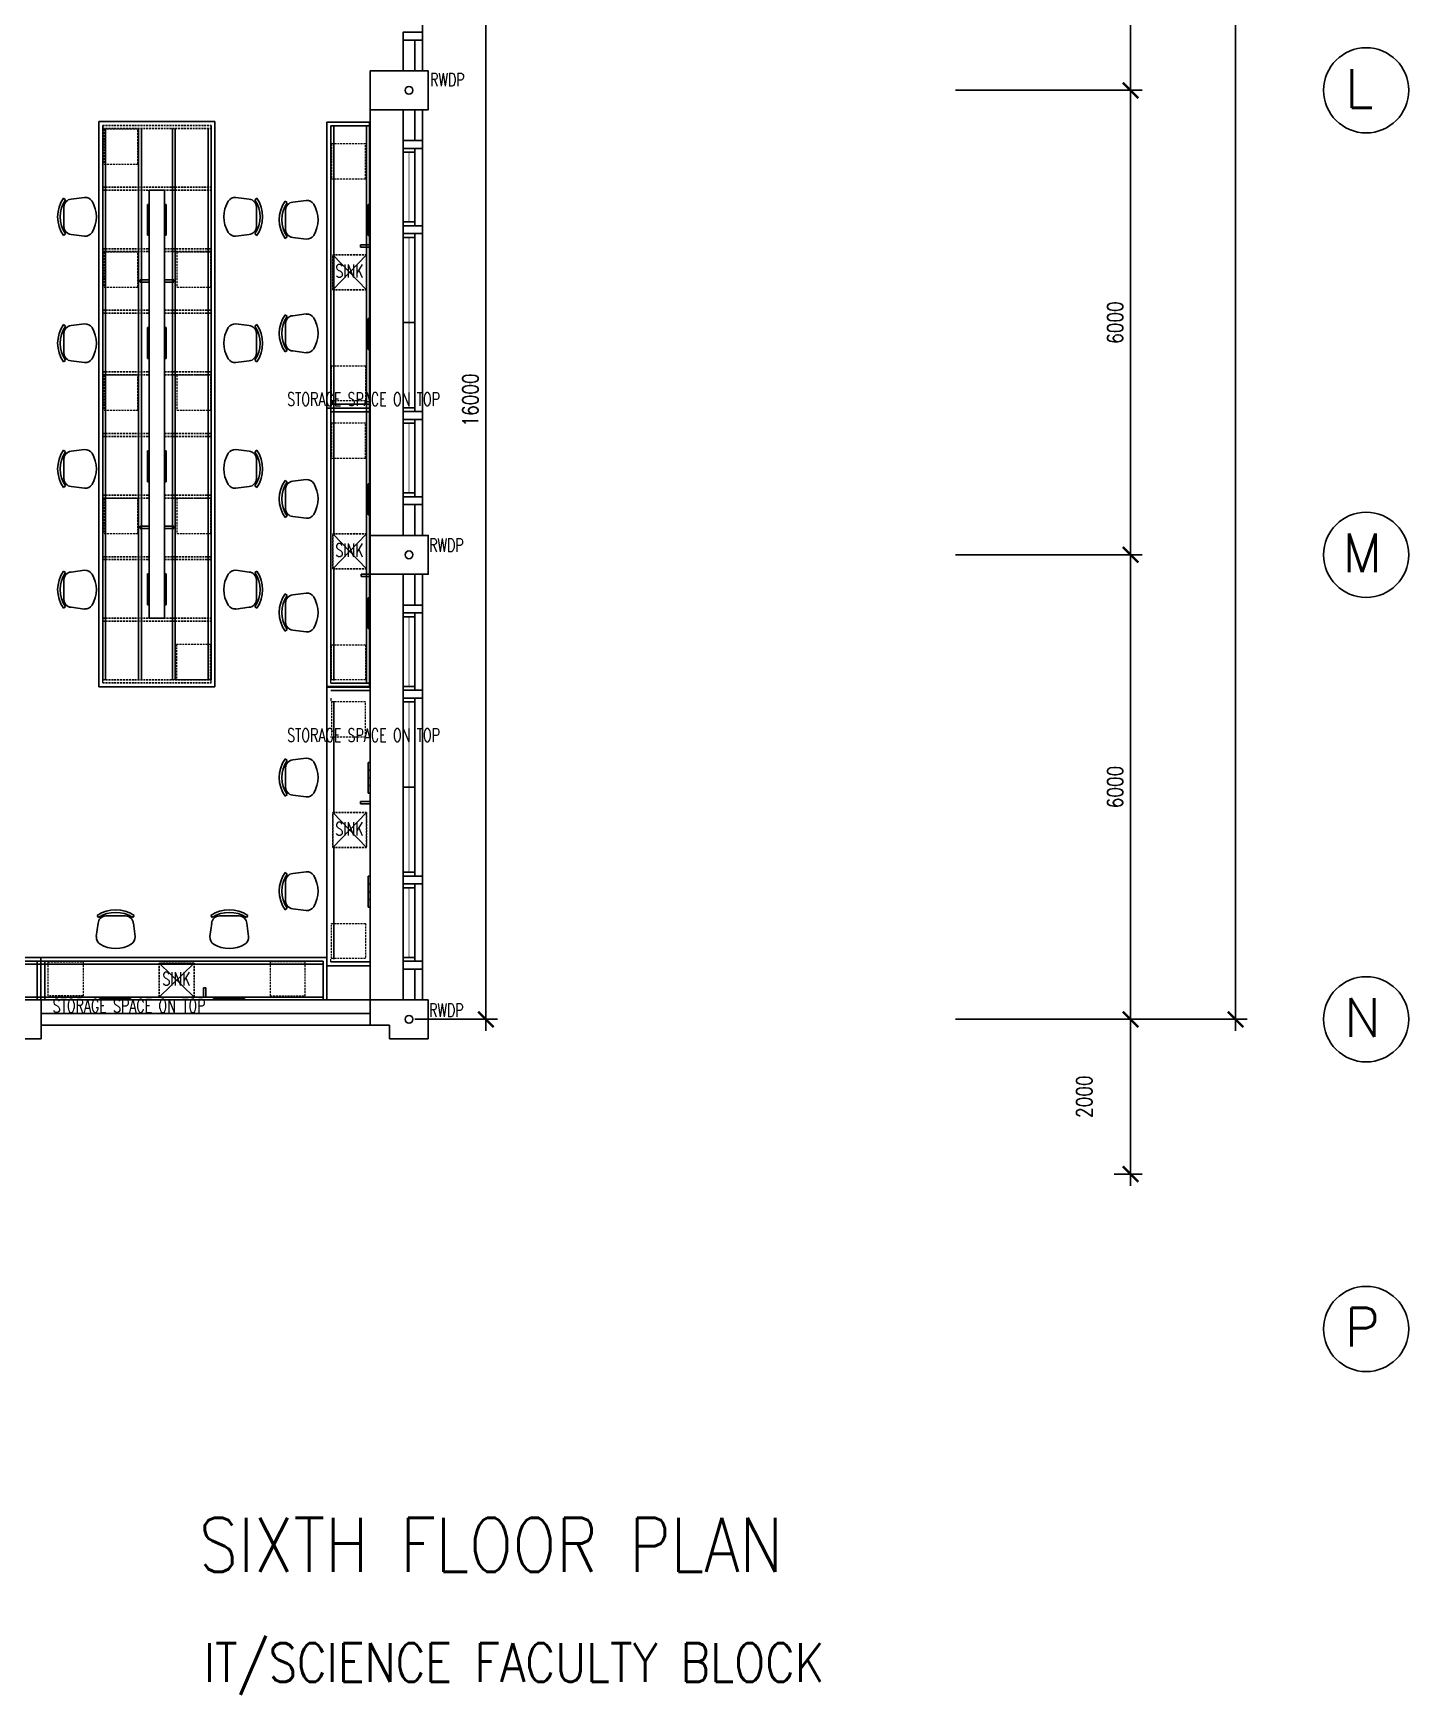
# Model space of a CAD drawing. Extents: x 2687779 to 2997471, y -863049 to -631414.
# Drawn here: x 2777364 to 2795130, y -847149 to -825687 of the extents above; entities that cross this region are included whole.
import ezdxf

# ---------------------------------------------------------------- set-up
doc = ezdxf.new("R2010")
doc.units = 0
doc.header["$LTSCALE"] = 10
doc.header["$MEASUREMENT"] = 0
doc.header["$PDMODE"] = 34
doc.linetypes.add('HIDDEN', pattern=[0.375, 0.25, -0.125])
doc.linetypes.add('HIDDEN2', pattern=[0.1875, 0.125, -0.0625])
doc.layers.get('0').update_dxf_attribs({"linetype": 'CONTINUOUS'})
doc.layers.get('DEFPOINTS').update_dxf_attribs({"linetype": 'CONTINUOUS'})
for name, color, linetype in [('COL', 3, 'CONTINUOUS'), ('DIM', 7, 'CONTINUOUS'), ('FURN', 1, 'CONTINUOUS'), ('GRID-T', 7, 'CONTINUOUS'), ('hatch', 7, 'CONTINUOUS'), ('RWDP', 145, 'CONTINUOUS'), ('WALL', 2, 'CONTINUOUS'), ('WIN', 5, 'CONTINUOUS')]:
    doc.layers.add(name, color=color, linetype=linetype)
doc.styles.add('ROMANS', font='romans.shx', dxfattribs={"width": 0.8, "height": 100})
doc.styles.get("Standard").update_dxf_attribs({"font": 'ROMANS.SHX'})
doc.dimstyles.new('STANDARD$0', dxfattribs={"dimscale": 0, "dimtxt": 8, "dimasz": 6, "dimexe": 1, "dimexo": 1, "dimgap": 3, "dimtad": 1, "dimdec": 0, "dimlfac": -1, "dimrnd": 1, "dimzin": 0, "dimdsep": 46, "dimtxsty": 'Standard', "dimcen": 0, "dimclrd": 5, "dimclre": 250, "dimadec": 0, "dimazin": 0, "dimtfac": 1, "dimtdec": 4, "dimtofl": 0, "dimtmove": 0, "dimatfit": 3, "dimfxl": 1, "dimtolj": 1, "dimtzin": 0, "dimarcsym": 0})

# ---------------------------------------------------------------- blocks, each defined once
blk = doc.blocks.new('_ARCHTICK')
at = {"color": 0, "linetype": 'ByBlock', "const_width": 0.15}
blk.add_lwpolyline([(-0.5, -0.5), (0.5, 0.5)], dxfattribs=at)
blk = doc.blocks.new('*D182')
at = {"layer": 'DEFPOINTS', "color": 0, "transparency": 16777216}
for p in [(2791173, -838424), (2791173, -840424), (2791537, -840424)]:
    blk.add_point(p, dxfattribs=at)
at = {"layer": 'DIM', "color": 7, "lineweight": -2, "transparency": 16777216}
for p, q in [((2791537, -838274), (2791537, -840574)), ((2791323, -838424), (2791687, -838424)), ((2791323, -840424), (2791687, -840424))]:
    blk.add_line(p, q, dxfattribs=at)
at = {"layer": 'DIM', "color": 7, "lineweight": -2, "transparency": 16777216, "xscale": 200, "yscale": 200, "zscale": 200}
for p, rotation in [((2791537, -838424), 90), ((2791537, -840424), 270)]:
    blk.add_blockref('_ARCHTICK', p, dxfattribs=dict(at, rotation=rotation))
at = {"layer": 'DIM', "color": 7, "transparency": 16777216, "insert": (2790939, -839424), "char_height": 200, "attachment_point": 5, "rotation": 90, "style": 'ROMANS'}
blk.add_mtext('\\A1;2000', dxfattribs=at)
blk = doc.blocks.new('*D189')
at = {"layer": 'DEFPOINTS', "color": 0, "transparency": 16777216}
for p in [(2789125, -820424), (2789125, -826424), (2791537, -826424)]:
    blk.add_point(p, dxfattribs=at)
at = {"layer": 'DIM', "color": 7, "lineweight": -2, "transparency": 16777216}
for p, q in [((2791537, -820274), (2791537, -826574)), ((2789275, -820424), (2791687, -820424)), ((2789275, -826424), (2791687, -826424))]:
    blk.add_line(p, q, dxfattribs=at)
at = {"layer": 'DIM', "color": 7, "lineweight": -2, "transparency": 16777216, "xscale": 200, "yscale": 200, "zscale": 200}
for p, rotation in [((2791537, -820424), 90), ((2791537, -826424), 270)]:
    blk.add_blockref('_ARCHTICK', p, dxfattribs=dict(at, rotation=rotation))
at = {"layer": 'DIM', "color": 7, "transparency": 16777216, "insert": (2791337, -823424), "char_height": 200, "attachment_point": 5, "rotation": 90, "style": 'ROMANS'}
blk.add_mtext('\\A1;6000', dxfattribs=at)
blk = doc.blocks.new('*D190')
at = {"layer": 'DEFPOINTS', "color": 0, "transparency": 16777216}
for p in [(2789125, -826424), (2789125, -832424), (2791537, -832424)]:
    blk.add_point(p, dxfattribs=at)
at = {"layer": 'DIM', "color": 7, "lineweight": -2, "transparency": 16777216}
for p, q in [((2791537, -826274), (2791537, -832574)), ((2789275, -826424), (2791687, -826424)), ((2789275, -832424), (2791687, -832424))]:
    blk.add_line(p, q, dxfattribs=at)
at = {"layer": 'DIM', "color": 7, "lineweight": -2, "transparency": 16777216, "xscale": 200, "yscale": 200, "zscale": 200}
for p, rotation in [((2791537, -826424), 90), ((2791537, -832424), 270)]:
    blk.add_blockref('_ARCHTICK', p, dxfattribs=dict(at, rotation=rotation))
at = {"layer": 'DIM', "color": 7, "transparency": 16777216, "insert": (2791337, -829424), "char_height": 200, "attachment_point": 5, "rotation": 90, "style": 'ROMANS'}
blk.add_mtext('\\A1;6000', dxfattribs=at)
blk = doc.blocks.new('*D191')
at = {"layer": 'DEFPOINTS', "color": 0, "transparency": 16777216}
for p in [(2789125, -832424), (2789125, -838424), (2791537, -838424)]:
    blk.add_point(p, dxfattribs=at)
at = {"layer": 'DIM', "color": 7, "lineweight": -2, "transparency": 16777216}
for p, q in [((2791537, -832274), (2791537, -838574)), ((2789275, -832424), (2791687, -832424)), ((2789275, -838424), (2791687, -838424))]:
    blk.add_line(p, q, dxfattribs=at)
at = {"layer": 'DIM', "color": 7, "lineweight": -2, "transparency": 16777216, "xscale": 200, "yscale": 200, "zscale": 200}
for p, rotation in [((2791537, -832424), 90), ((2791537, -838424), 270)]:
    blk.add_blockref('_ARCHTICK', p, dxfattribs=dict(at, rotation=rotation))
at = {"layer": 'DIM', "color": 7, "transparency": 16777216, "insert": (2791337, -835424), "char_height": 200, "attachment_point": 5, "rotation": 90, "style": 'ROMANS'}
blk.add_mtext('\\A1;6000', dxfattribs=at)
blk = doc.blocks.new('*D192')
at = {"layer": 'DEFPOINTS', "color": 0, "transparency": 16777216}
for p in [(2789512, -784424), (2792893, -784424), (2789512, -838424)]:
    blk.add_point(p, dxfattribs=at)
at = {"layer": 'DIM', "color": 7, "lineweight": -2, "transparency": 16777216}
for p, q in [((2789662, -784424), (2793043, -784424)), ((2792893, -838574), (2792893, -784274)), ((2789662, -838424), (2793043, -838424))]:
    blk.add_line(p, q, dxfattribs=at)
at = {"layer": 'DIM', "color": 7, "lineweight": -2, "transparency": 16777216, "xscale": 200, "yscale": 200, "zscale": 200}
for p, rotation in [((2792893, -784424), 90), ((2792893, -838424), 270)]:
    blk.add_blockref('_ARCHTICK', p, dxfattribs=dict(at, rotation=rotation))
at = {"layer": 'DIM', "color": 7, "transparency": 16777216, "insert": (2792693, -811424), "char_height": 200, "attachment_point": 5, "rotation": 90, "style": 'ROMANS'}
blk.add_mtext('\\A1;54000', dxfattribs=at)
blk = doc.blocks.new('*D232')
at = {"layer": 'DEFPOINTS', "color": 0, "linetype": 'Continuous', "transparency": 16777216}
for p in [(2782141, -822424), (2783210, -822424), (2782141, -838424)]:
    blk.add_point(p, dxfattribs=at)
at = {"layer": 'hatch', "color": 7, "linetype": 'Continuous', "lineweight": -2, "transparency": 16777216}
for p, q in [((2782291, -822424), (2783360, -822424)), ((2783210, -838574), (2783210, -822274)), ((2782291, -838424), (2783360, -838424))]:
    blk.add_line(p, q, dxfattribs=at)
at = {"layer": 'hatch', "color": 7, "linetype": 'Continuous', "lineweight": -2, "transparency": 16777216, "xscale": 200, "yscale": 200, "zscale": 200}
for p, rotation in [((2783210, -822424), 90), ((2783210, -838424), 270)]:
    blk.add_blockref('_ARCHTICK', p, dxfattribs=dict(at, rotation=rotation))
at = {"layer": 'hatch', "color": 7, "linetype": 'Continuous', "transparency": 16777216, "insert": (2783010, -830424), "char_height": 200, "attachment_point": 5, "rotation": 90, "style": 'ROMANS'}
blk.add_mtext('\\A1;16000', dxfattribs=at)
blk = doc.blocks.new('CHAIR11')
at = {"layer": 'FURN', "color": 1}
for p, q in [((-676, 492), (-653, 318)), ((-176, 492), (-198, 318)), ((-647, 246), (-666, 218)), ((-300, 225), (-552, 225)), ((-205, 246), (-186, 218))]:
    blk.add_line(p, q, dxfattribs=at)
for centre, radius, start, end in [((-426, 260), 385, 58.407, 121.593), ((-574, 501), 102, 121.593, 184.9697), ((-278, 501), 102, 355.0303, 58.407), ((-426, 569), 425, 235.6197, 304.3803), ((-552, 327), 102, 184.9697, 270), ((-426, 569), 391, 235.6197, 304.3803), ((-300, 327), 102, 270, 355.0303)]:
    blk.add_arc(centre, radius, start, end, dxfattribs=at)

msp = doc.modelspace()

# ---------------------------------------------------------------- linework, layer by layer
at = {"color": 9}
for p, q in [((2782391.3, -826174.1), (2782391.3, -820674.1)), ((2782391.3, -832174.1), (2782391.3, -826674.1)), ((2782391.3, -838174.1), (2782391.3, -832674.1))]:
    msp.add_line(p, q, dxfattribs=at)
at = {"layer": 'COL'}
for p, q in [((2782466.3, -838174.1), (2781716.3, -838174.1)), ((2781716.3, -838499.1), (2781716.3, -838174.1)), ((2782466.3, -838674.1), (2782466.3, -838174.1)), ((2781966.3, -838499.1), (2781716.3, -838499.1)), ((2781966.3, -838499.1), (2781966.3, -838674.1)), ((2781966.3, -838674.1), (2782466.3, -838674.1))]:
    msp.add_line(p, q, dxfattribs=at)
for points in [[(2781716.3, -826174.1), (2782466.3, -826174.1), (2782466.3, -826674.1), (2781716.3, -826674.1)], [(2781716.3, -832174.1), (2782466.3, -832174.1), (2782466.3, -832674.1), (2781716.3, -832674.1)], [(2776966.3, -838174.1), (2777466.3, -838174.1), (2777466.3, -838674.1), (2776966.3, -838674.1)]]:
    msp.add_lwpolyline(points, close=True, dxfattribs=at)
at = {"layer": 'FURN', "linetype": 'Continuous'}
for p, q in [((2781716.3, -826674.1), (2781716.3, -838174.1)), ((2781158, -826834), (2781708, -826834)), ((2781208, -826884), (2781708, -826884)), ((2778861.1, -833244.2), (2778861.1, -827711.8)), ((2778861.1, -827711.8), (2778961.1, -827711.8)), ((2778961.1, -827711.8), (2779061.1, -827711.8)), ((2779061.1, -827711.8), (2779061.1, -833244.2)), ((2778861.1, -827897), (2778841.1, -827897)), ((2778841.1, -827897), (2778841.1, -827997)), ((2778841.1, -827997), (2778861.1, -827997)), ((2778841.1, -827997), (2778841.1, -828097)), ((2779061.1, -827897), (2779081.1, -827897)), ((2779081.1, -827997), (2779061.1, -827997)), ((2779081.1, -827897), (2779081.1, -827997)), ((2779081.1, -827997), (2779081.1, -828097)), ((2781688, -827999.6), (2781688, -827899.6)), ((2781688, -827899.6), (2781708, -827899.6)), ((2781688, -828099.6), (2781688, -827999.6)), ((2781688, -827999.6), (2781708, -827999.6)), ((2778841.1, -828097), (2778861.1, -828097)), ((2778861.1, -828097), (2778841.1, -828097)), ((2778841.1, -828097), (2778841.1, -828197)), ((2778841.1, -828197), (2778861.1, -828197)), ((2778841.1, -828197), (2778841.1, -828297)), ((2779081.1, -828097), (2779061.1, -828097)), ((2779061.1, -828097), (2779081.1, -828097)), ((2779081.1, -828197), (2779061.1, -828197)), ((2779081.1, -828097), (2779081.1, -828197)), ((2779081.1, -828197), (2779081.1, -828297)), ((2781688, -828199.6), (2781688, -828099.6)), ((2781688, -828099.6), (2781708, -828099.6)), ((2781708, -828099.6), (2781688, -828099.6)), ((2781688, -828299.6), (2781688, -828199.6)), ((2781688, -828199.6), (2781708, -828199.6)), ((2778841.1, -828297), (2778861.1, -828297)), ((2779081.1, -828297), (2779061.1, -828297)), ((2781708, -828422), (2781589.8, -828422)), ((2781589.8, -828422), (2781589.8, -828452)), ((2781708, -828299.6), (2781688, -828299.6)), ((2779061.1, -828507.6), (2779061.1, -829265.4)), ((2781232.2, -829001.1), (2781670, -828549)), ((2781670, -829001.1), (2781232.2, -828549)), ((2781232.2, -828549), (2781670, -829001.1)), ((2781670, -828549), (2781232.2, -829001.1)), ((2781708, -828452), (2781589.8, -828452)), ((2778861.1, -828871.5), (2778742.9, -828871.5)), ((2778742.9, -828871.5), (2778742.9, -828901.5)), ((2778861.1, -828901.5), (2778742.9, -828901.5)), ((2779061.1, -828871.5), (2779179.2, -828871.5)), ((2779061.1, -828901.5), (2779179.2, -828901.5)), ((2779179.2, -828871.5), (2779179.2, -828901.5)), ((2778861.1, -829488.5), (2778841.1, -829488.5)), ((2778841.1, -829488.5), (2778841.1, -829588.5)), ((2779061.1, -829488.5), (2779081.1, -829488.5)), ((2779081.1, -829488.5), (2779081.1, -829588.5)), ((2781688, -829471.6), (2781688, -829371.6)), ((2781688, -829371.6), (2781708, -829371.6)), ((2781688, -829571.6), (2781688, -829471.6)), ((2781688, -829471.6), (2781708, -829471.6)), ((2778841.1, -829588.5), (2778861.1, -829588.5)), ((2778841.1, -829588.5), (2778841.1, -829688.5)), ((2778841.1, -829688.5), (2778861.1, -829688.5)), ((2778861.1, -829688.5), (2778841.1, -829688.5)), ((2778841.1, -829688.5), (2778841.1, -829788.5)), ((2779081.1, -829588.5), (2779061.1, -829588.5)), ((2779081.1, -829688.5), (2779061.1, -829688.5)), ((2779061.1, -829688.5), (2779081.1, -829688.5)), ((2779081.1, -829588.5), (2779081.1, -829688.5)), ((2779081.1, -829688.5), (2779081.1, -829788.5)), ((2781688, -829671.6), (2781688, -829571.6)), ((2781688, -829571.6), (2781708, -829571.6)), ((2781708, -829571.6), (2781688, -829571.6)), ((2781688, -829771.6), (2781688, -829671.6)), ((2781688, -829671.6), (2781708, -829671.6)), ((2778841.1, -829788.5), (2778861.1, -829788.5)), ((2778841.1, -829788.5), (2778841.1, -829888.5)), ((2778841.1, -829888.5), (2778861.1, -829888.5)), ((2779081.1, -829788.5), (2779061.1, -829788.5)), ((2779081.1, -829888.5), (2779061.1, -829888.5)), ((2779081.1, -829788.5), (2779081.1, -829888.5)), ((2781708, -829771.6), (2781688, -829771.6)), ((2781158, -830528), (2781708, -830528)), ((2781208, -830478), (2781708, -830478)), ((2781208, -830578), (2781708, -830578)), ((2778861.1, -831080.1), (2778841.1, -831080.1)), ((2778841.1, -831080.1), (2778841.1, -831180.1)), ((2778841.1, -831180.1), (2778861.1, -831180.1)), ((2778841.1, -831180.1), (2778841.1, -831280.1)), ((2779061.1, -831080.1), (2779081.1, -831080.1)), ((2779081.1, -831180.1), (2779061.1, -831180.1)), ((2779081.1, -831080.1), (2779081.1, -831180.1)), ((2779081.1, -831180.1), (2779081.1, -831280.1)), ((2778841.1, -831280.1), (2778861.1, -831280.1)), ((2778861.1, -831280.1), (2778841.1, -831280.1)), ((2778841.1, -831280.1), (2778841.1, -831380.1)), ((2778841.1, -831380.1), (2778861.1, -831380.1)), ((2778841.1, -831380.1), (2778841.1, -831480.1)), ((2779081.1, -831280.1), (2779061.1, -831280.1)), ((2779061.1, -831280.1), (2779081.1, -831280.1)), ((2779081.1, -831380.1), (2779061.1, -831380.1)), ((2779081.1, -831280.1), (2779081.1, -831380.1)), ((2779081.1, -831380.1), (2779081.1, -831480.1)), ((2778841.1, -831480.1), (2778861.1, -831480.1)), ((2779081.1, -831480.1), (2779061.1, -831480.1)), ((2781688, -831605.6), (2781688, -831505.6)), ((2781688, -831505.6), (2781708, -831505.6)), ((2781688, -831705.6), (2781688, -831605.6)), ((2781688, -831605.6), (2781708, -831605.6)), ((2781688, -831805.6), (2781688, -831705.6)), ((2781688, -831705.6), (2781708, -831705.6)), ((2781708, -831705.6), (2781688, -831705.6)), ((2781688, -831905.6), (2781688, -831805.6)), ((2781688, -831805.6), (2781708, -831805.6)), ((2778861.1, -832054.6), (2778742.9, -832054.6)), ((2778742.9, -832054.6), (2778742.9, -832084.6)), ((2778861.1, -832084.6), (2778742.9, -832084.6)), ((2779061.1, -832054.6), (2779179.2, -832054.6)), ((2779061.1, -832084.6), (2779179.2, -832084.6)), ((2779179.2, -832054.6), (2779179.2, -832084.6)), ((2781708, -831905.6), (2781688, -831905.6)), ((2781232.2, -832607.1), (2781670, -832155)), ((2781670, -832607.1), (2781232.2, -832155)), ((2781232.2, -832155), (2781670, -832607.1)), ((2781670, -832155), (2781232.2, -832607.1)), ((2778861.1, -832671.6), (2778841.1, -832671.6)), ((2778841.1, -832671.6), (2778841.1, -832771.6)), ((2779061.1, -832671.6), (2779081.1, -832671.6)), ((2779081.1, -832671.6), (2779081.1, -832771.6)), ((2781716.3, -832674.1), (2781598.2, -832674.1)), ((2781598.2, -832674.1), (2781598.2, -832704.1)), ((2781716.3, -832704.1), (2781598.2, -832704.1)), ((2778841.1, -832771.6), (2778861.1, -832771.6)), ((2778841.1, -832771.6), (2778841.1, -832871.6)), ((2778841.1, -832871.6), (2778861.1, -832871.6)), ((2778861.1, -832871.6), (2778841.1, -832871.6)), ((2778841.1, -832871.6), (2778841.1, -832971.6)), ((2779081.1, -832771.6), (2779061.1, -832771.6)), ((2779081.1, -832871.6), (2779061.1, -832871.6)), ((2779061.1, -832871.6), (2779081.1, -832871.6)), ((2779081.1, -832771.6), (2779081.1, -832871.6)), ((2779081.1, -832871.6), (2779081.1, -832971.6)), ((2778841.1, -832971.6), (2778861.1, -832971.6)), ((2778841.1, -832971.6), (2778841.1, -833071.6)), ((2778841.1, -833071.6), (2778861.1, -833071.6)), ((2779081.1, -832971.6), (2779061.1, -832971.6)), ((2779081.1, -833071.6), (2779061.1, -833071.6)), ((2779081.1, -832971.6), (2779081.1, -833071.6)), ((2781688, -833077.6), (2781688, -832977.6)), ((2781688, -832977.6), (2781708, -832977.6)), ((2781688, -833177.6), (2781688, -833077.6)), ((2781688, -833077.6), (2781708, -833077.6)), ((2779061.1, -833244.2), (2778861.1, -833244.2)), ((2781688, -833277.6), (2781688, -833177.6)), ((2781688, -833177.6), (2781708, -833177.6)), ((2781708, -833177.6), (2781688, -833177.6)), ((2781688, -833377.6), (2781688, -833277.6)), ((2781688, -833277.6), (2781708, -833277.6)), ((2781708, -833377.6), (2781688, -833377.6)), ((2781158, -834127), (2781708, -834127)), ((2781158, -834134), (2781708, -834134)), ((2781158, -834134), (2781158, -838174.1)), ((2781208, -834084), (2781708, -834084)), ((2781208, -834177), (2781708, -834177)), ((2781688, -835204.6), (2781688, -835104.6)), ((2781688, -835104.6), (2781708, -835104.6)), ((2781688, -835304.6), (2781688, -835204.6)), ((2781688, -835204.6), (2781708, -835204.6)), ((2781688, -835404.6), (2781688, -835304.6)), ((2781688, -835304.6), (2781708, -835304.6)), ((2781708, -835304.6), (2781688, -835304.6)), ((2781688, -835504.6), (2781688, -835404.6)), ((2781688, -835404.6), (2781708, -835404.6)), ((2781708, -835504.6), (2781688, -835504.6)), ((2781708, -835612), (2781589.8, -835612)), ((2781589.8, -835612), (2781589.8, -835642)), ((2781708, -835642), (2781589.8, -835642)), ((2781232.2, -836206.1), (2781670, -835754)), ((2781670, -836206.1), (2781232.2, -835754)), ((2781232.2, -835754), (2781670, -836206.1)), ((2781670, -835754), (2781232.2, -836206.1)), ((2781688, -836676.6), (2781688, -836576.6)), ((2781688, -836576.6), (2781708, -836576.6)), ((2781688, -836776.6), (2781688, -836676.6)), ((2781688, -836676.6), (2781708, -836676.6)), ((2781688, -836876.6), (2781688, -836776.6)), ((2781688, -836776.6), (2781708, -836776.6)), ((2781708, -836776.6), (2781688, -836776.6)), ((2781688, -836976.6), (2781688, -836876.6)), ((2781688, -836876.6), (2781708, -836876.6)), ((2781708, -836976.6), (2781688, -836976.6)), ((2777464, -837624.1), (2777464, -838174.1)), ((2781158, -837624.1), (2781158, -838174.1)), ((2777414, -837674.1), (2777414, -838174.1)), ((2777514, -837674.1), (2777514, -838174.1)), ((2778990.9, -837698.3), (2779443, -838136.1)), ((2778990.9, -838136.1), (2779443, -837698.3)), ((2779443, -837698.3), (2778990.9, -838136.1)), ((2779443, -838136.1), (2778990.9, -837698.3)), ((2781108, -837674.1), (2781108, -838174.1)), ((2781158, -837733), (2781708, -837733)), ((2781208, -837683), (2781708, -837683)), ((2779561.3, -838136.1), (2779561.3, -838017.9)), ((2779591.3, -838017.9), (2779561.3, -838017.9)), ((2779591.3, -838136.1), (2779591.3, -838017.9)), ((2777466.3, -838174.1), (2781716.3, -838174.1)), ((2778220.4, -838174.1), (2778220.4, -838154.1)), ((2778220.4, -838154.1), (2778320.4, -838154.1)), ((2778320.4, -838154.1), (2778320.4, -838174.1)), ((2778320.4, -838154.1), (2778420.4, -838154.1)), ((2778420.4, -838154.1), (2778420.4, -838174.1)), ((2778420.4, -838174.1), (2778420.4, -838154.1)), ((2778420.4, -838154.1), (2778520.4, -838154.1)), ((2778520.4, -838154.1), (2778520.4, -838174.1)), ((2778520.4, -838154.1), (2778620.4, -838154.1)), ((2778620.4, -838154.1), (2778620.4, -838174.1)), ((2779692.4, -838174.1), (2779692.4, -838154.1)), ((2779692.4, -838154.1), (2779792.4, -838154.1)), ((2779792.4, -838154.1), (2779792.4, -838174.1)), ((2779792.4, -838154.1), (2779892.4, -838154.1)), ((2779892.4, -838154.1), (2779892.4, -838174.1)), ((2779892.4, -838174.1), (2779892.4, -838154.1)), ((2779892.4, -838154.1), (2779992.4, -838154.1)), ((2779992.4, -838154.1), (2779992.4, -838174.1)), ((2779992.4, -838154.1), (2780092.4, -838154.1)), ((2780092.4, -838154.1), (2780092.4, -838174.1))]:
    msp.add_line(p, q, dxfattribs=at)
at = {"layer": 'FURN'}
for p, q in [((2778211.1, -826828), (2778211.1, -834128)), ((2778211.1, -826828), (2779711.1, -826828)), ((2779711.1, -826828), (2779711.1, -834128)), ((2781158, -826834), (2781158, -834134)), ((2778211.1, -834128), (2779711.1, -834128)), ((2781158, -837624.1), (2773858, -837624.1))]:
    msp.add_line(p, q, dxfattribs=at)
at = {"layer": 'FURN', "color": 8, "linetype": 'Continuous', "ltscale": 10}
for p, q in [((2778261.1, -826878), (2778261.1, -834040)), ((2778299.1, -826916), (2778299.1, -834040)), ((2778723.1, -826916), (2778723.1, -834040)), ((2778761.1, -826916), (2778761.1, -834040)), ((2779161.1, -826916), (2779161.1, -834040)), ((2779199.1, -826916), (2779199.1, -834040)), ((2779623.1, -826916), (2779623.1, -834040)), ((2779661.1, -826878), (2779661.1, -834040)), ((2781208, -826884), (2781208, -834046)), ((2781246, -826884), (2781246, -832155)), ((2781670, -826884), (2781670, -834084)), ((2781708, -826834), (2781708, -834134)), ((2781246, -828549), (2781246, -827110.1)), ((2781246, -829001.1), (2781246, -830440)), ((2781246, -832155), (2781246, -830716.1)), ((2781246, -832607.1), (2781246, -834046)), ((2781246, -835754), (2781246, -834315.1)), ((2781246, -836206.1), (2781246, -837645)), ((2781108, -837674.1), (2773946, -837674.1)), ((2781108, -837712.1), (2775837, -837712.1)), ((2778990.9, -837712.1), (2777552, -837712.1)), ((2779443, -837712.1), (2780881.9, -837712.1)), ((2781158, -838174.1), (2773858, -838174.1)), ((2781108, -838136.1), (2773908, -838136.1))]:
    msp.add_line(p, q, dxfattribs=at)
at = {"layer": 'FURN', "color": 8, "linetype": 'HIDDEN', "ltscale": 10}
for p, q in [((2778261.1, -826878), (2779661.1, -826878)), ((2778261.1, -826878), (2778261.1, -826916)), ((2778261.1, -826916), (2779661.1, -826916)), ((2778261.1, -827673.8), (2779661.1, -827673.8)), ((2778261.1, -827711.8), (2779661.1, -827711.8)), ((2778261.1, -828469.6), (2778861.1, -828469.6)), ((2778261.1, -828507.6), (2778861.1, -828507.6)), ((2779061.1, -828469.6), (2779661.1, -828469.6)), ((2779061.1, -828507.6), (2779661.1, -828507.6)), ((2778261.1, -829265.4), (2778861.1, -829265.4)), ((2779061.1, -829265.4), (2779661.1, -829265.4)), ((2778261.1, -829303.4), (2778861.1, -829303.4)), ((2779061.1, -829303.4), (2779661.1, -829303.4)), ((2778261.1, -830061.1), (2778861.1, -830061.1)), ((2778261.1, -830099.1), (2778861.1, -830099.1)), ((2779061.1, -830061.1), (2779661.1, -830061.1)), ((2779061.1, -830099.1), (2779661.1, -830099.1)), ((2778261.1, -830856.9), (2778861.1, -830856.9)), ((2778261.1, -830894.9), (2778861.1, -830894.9)), ((2779061.1, -830856.9), (2779661.1, -830856.9)), ((2779061.1, -830894.9), (2779661.1, -830894.9)), ((2778261.1, -831652.7), (2778861.1, -831652.7)), ((2779061.1, -831652.7), (2779661.1, -831652.7)), ((2778261.1, -831690.7), (2778861.1, -831690.7)), ((2779061.1, -831690.7), (2779661.1, -831690.7)), ((2778261.1, -832448.4), (2778861.1, -832448.4)), ((2778261.1, -832486.4), (2778861.1, -832486.4)), ((2779061.1, -832448.4), (2779661.1, -832448.4)), ((2779061.1, -832486.4), (2779661.1, -832486.4)), ((2778261.1, -833244.2), (2779661.1, -833244.2)), ((2778261.1, -833282.2), (2779661.1, -833282.2)), ((2778261.1, -834040), (2779661.1, -834040)), ((2778261.1, -834078), (2779661.1, -834078))]:
    msp.add_line(p, q, dxfattribs=at)
at = {"layer": 'FURN', "color": 8, "linetype": 'HIDDEN2', "lineweight": 0, "ltscale": 5}
for p, q in [((2781208, -827072.1), (2781208, -827110.1)), ((2781208, -830478), (2781208, -830440)), ((2781208, -830678.1), (2781208, -830716.1)), ((2778261.1, -834078), (2778261.1, -834040)), ((2779661.1, -834078), (2779661.1, -834040)), ((2781208, -834084), (2781208, -834046)), ((2781208, -834277.1), (2781208, -834315.1)), ((2781208, -837683), (2781208, -837645)), ((2777514, -837674.1), (2777552, -837674.1)), ((2780919.9, -837674.1), (2780881.9, -837674.1))]:
    msp.add_line(p, q, dxfattribs=at)
at = {"layer": 'FURN', "color": 8, "linetype": 'HIDDEN2', "lineweight": 0, "ltscale": 20}
for points in [[(2778278.7, -826924), (2778278.7, -827376), (2778716.5, -827376), (2778716.5, -826924)], [(2781654.3, -827568.1), (2781654.3, -827116.1), (2781216.5, -827116.1), (2781216.5, -827568.1)], [(2778278.7, -828515), (2778278.7, -828967), (2778716.5, -828967), (2778716.5, -828515)], [(2779218.7, -828515), (2779218.7, -828967), (2779656.5, -828967), (2779656.5, -828515)], [(2781670, -828549), (2781670, -829001.1), (2781232.2, -829001.1), (2781232.2, -828549)], [(2781670, -829001.1), (2781670, -828549), (2781232.2, -828549), (2781232.2, -829001.1)], [(2778278.7, -830105), (2778278.7, -830557), (2778716.5, -830557), (2778716.5, -830105)], [(2779218.7, -830105), (2779218.7, -830557), (2779656.5, -830557), (2779656.5, -830105)], [(2781654.3, -829982), (2781654.3, -830434), (2781216.5, -830434), (2781216.5, -829982)], [(2781654.3, -831174.1), (2781654.3, -830722.1), (2781216.5, -830722.1), (2781216.5, -831174.1)], [(2778278.7, -831697), (2778278.7, -832149), (2778716.5, -832149), (2778716.5, -831697)], [(2779218.7, -831697), (2779218.7, -832149), (2779656.5, -832149), (2779656.5, -831697)], [(2781670, -832155), (2781670, -832607.1), (2781232.2, -832607.1), (2781232.2, -832155)], [(2781670, -832607.1), (2781670, -832155), (2781232.2, -832155), (2781232.2, -832607.1)], [(2779214.7, -833582), (2779214.7, -834034), (2779652.5, -834034), (2779652.5, -833582)], [(2781654.3, -833588), (2781654.3, -834040), (2781216.5, -834040), (2781216.5, -833588)], [(2781654.3, -834773.1), (2781654.3, -834321.1), (2781216.5, -834321.1), (2781216.5, -834773.1)], [(2781670, -835754), (2781670, -836206.1), (2781232.2, -836206.1), (2781232.2, -835754)], [(2781670, -836206.1), (2781670, -835754), (2781232.2, -835754), (2781232.2, -836206.1)], [(2781654.3, -837187), (2781654.3, -837639), (2781216.5, -837639), (2781216.5, -837187)], [(2778010, -838120.4), (2777558, -838120.4), (2777558, -837682.7), (2778010, -837682.7)], [(2779443, -838136.1), (2778990.9, -838136.1), (2778990.9, -837698.3), (2779443, -837698.3)], [(2778990.9, -838136.1), (2779443, -838136.1), (2779443, -837698.3), (2778990.9, -837698.3)], [(2780423.9, -838120.4), (2780875.9, -838120.4), (2780875.9, -837682.7), (2780423.9, -837682.7)]]:
    msp.add_lwpolyline(points, close=True, dxfattribs=at)
at = {"layer": 'GRID-T', "color": 7}
for centre in [(2794579.7, -826424.1), (2794579.7, -832424.1), (2794579.7, -838424.1), (2794579.7, -842424.1)]:
    msp.add_circle(centre, 550, dxfattribs=at)
at = {"layer": 'RWDP', "color": 142, "linetype": 'Continuous'}
for centre in [(2782216.3, -826424.1), (2782216.3, -832424.1), (2782216.3, -838424.1)]:
    msp.add_circle(centre, 50, dxfattribs=at)
at = {"layer": 'WALL'}
for p, q in [((2782141.3, -826174.1), (2782141.3, -825774.1)), ((2782291.3, -826174.1), (2782291.3, -825774.1)), ((2782141.3, -827074.1), (2782141.3, -826674.1)), ((2782291.3, -827074.1), (2782291.3, -826674.1)), ((2782141.3, -832174.1), (2782141.3, -831774.1)), ((2782291.3, -832174.1), (2782291.3, -831774.1)), ((2782141.3, -833074.1), (2782141.3, -832674.1)), ((2782291.3, -833074.1), (2782291.3, -832674.1)), ((2782141.3, -838174.1), (2782141.3, -837774.1)), ((2782291.3, -838174.1), (2782291.3, -837774.1)), ((2781716.3, -838349.1), (2777466.3, -838349.1)), ((2781966.3, -838499.1), (2777466.3, -838499.1))]:
    msp.add_line(p, q, dxfattribs=at)
for points in [[(2782391.3, -825674.1), (2782141.3, -825674.1), (2782141.3, -825774.1), (2782391.3, -825774.1)], [(2782391.3, -827074.1), (2782141.3, -827074.1), (2782141.3, -827174.1), (2782391.3, -827174.1)], [(2782391.3, -828174.1), (2782141.3, -828174.1), (2782141.3, -828274.1), (2782391.3, -828274.1)], [(2782391.3, -830574.1), (2782141.3, -830574.1), (2782141.3, -830674.1), (2782391.3, -830674.1)], [(2782391.3, -831674.1), (2782141.3, -831674.1), (2782141.3, -831774.1), (2782391.3, -831774.1)], [(2782391.3, -833074.1), (2782141.3, -833074.1), (2782141.3, -833174.1), (2782391.3, -833174.1)], [(2782391.3, -834174.1), (2782141.3, -834174.1), (2782141.3, -834274.1), (2782391.3, -834274.1)], [(2782391.3, -836574.1), (2782141.3, -836574.1), (2782141.3, -836674.1), (2782391.3, -836674.1)], [(2782391.3, -837674.1), (2782141.3, -837674.1), (2782141.3, -837774.1), (2782391.3, -837774.1)]]:
    msp.add_lwpolyline(points, close=True, dxfattribs=at)
msp.add_lwpolyline([(2777466.3, -838499.1), (2777466.3, -838674.1), (2776966.3, -838674.1), (2776966.3, -838499.1)], dxfattribs=at)
at = {"layer": 'WIN'}
for p, q in [((2782141.3, -828174.1), (2782141.3, -827174.1)), ((2782291.3, -827224.1), (2782141.3, -827224.1)), ((2782291.3, -828174.1), (2782291.3, -827174.1)), ((2782291.3, -828124.1), (2782141.3, -828124.1)), ((2782141.3, -830574.1), (2782141.3, -828274.1)), ((2782291.3, -828324.1), (2782141.3, -828324.1)), ((2782291.3, -830574.1), (2782291.3, -828274.1)), ((2782291.3, -829424.1), (2782141.3, -829424.1)), ((2782291.3, -830524.1), (2782141.3, -830524.1)), ((2782141.3, -831674.1), (2782141.3, -830674.1)), ((2782291.3, -830724.1), (2782141.3, -830724.1)), ((2782291.3, -831674.1), (2782291.3, -830674.1)), ((2782291.3, -831624.1), (2782141.3, -831624.1)), ((2782141.3, -834174.1), (2782141.3, -833174.1)), ((2782291.3, -833224.1), (2782141.3, -833224.1)), ((2782291.3, -834174.1), (2782291.3, -833174.1)), ((2782291.3, -834124.1), (2782141.3, -834124.1)), ((2782141.3, -836574.1), (2782141.3, -834274.1)), ((2782291.3, -834324.1), (2782141.3, -834324.1)), ((2782291.3, -836574.1), (2782291.3, -834274.1)), ((2782291.3, -835424.1), (2782141.3, -835424.1)), ((2782291.3, -836524.1), (2782141.3, -836524.1)), ((2782141.3, -837674.1), (2782141.3, -836674.1)), ((2782291.3, -836724.1), (2782141.3, -836724.1)), ((2782291.3, -837674.1), (2782291.3, -836674.1)), ((2782291.3, -837624.1), (2782141.3, -837624.1))]:
    msp.add_line(p, q, dxfattribs=at)
at = {"layer": 'WIN', "const_width": 10, "flags": 128}
for points in [[(2782216.3, -828124.1), (2782216.3, -827224.1)], [(2782216.3, -830524.1), (2782216.3, -828324.1)], [(2782216.3, -830724.1), (2782216.3, -831624.1)], [(2782216.3, -834124.1), (2782216.3, -833224.1)], [(2782216.3, -836524.1), (2782216.3, -834324.1)], [(2782216.3, -836724.1), (2782216.3, -837624.1)]]:
    msp.add_lwpolyline(points, dxfattribs=at)

# ---------------------------------------------------------------- block references
at = {"linetype": 'Continuous', "rotation": 270}
for p in [(2777535.2, -828484), (2777535.2, -830117), (2777535.2, -831740), (2777535.2, -833300)]:
    msp.add_blockref('CHAIR11', p, dxfattribs=at)
at = {"linetype": 'Continuous', "xscale": -1}
for p, rotation in [((2780471.1, -828484), 90), ((2780398, -827670.1), 270), ((2780471.1, -830117), 90), ((2780398, -829137.1), 270), ((2780471.1, -831740), 90), ((2780398, -831276.1), 270), ((2780471.1, -833300), 90), ((2780398, -832743.1), 270), ((2780398, -834875.1), 270), ((2780398, -836342.1), 270), ((2778854.9, -836864.1), 180), ((2780321.9, -836864.1), 180)]:
    msp.add_blockref('CHAIR11', p, dxfattribs=dict(at, rotation=rotation))

# ---------------------------------------------------------------- texts
at = {"color": 4, "style": 'ROMANS', "width": 0.85}
for s, height, p in [('SIXTH FLOOR PLAN', 700, (2779501.6, -845561.7)), ('IT/SCIENCE FACULTY BLOCK', 500, (2779567.9, -846982.2))]:
    msp.add_text(s, height=height, dxfattribs=at).set_placement(p)
at = {"layer": 'FURN', "color": 7, "linetype": 'Continuous', "style": 'ROMANS', "width": 0.7}
for s, p in [('SINK ', (2781266.5, -828842.8)), ('STORAGE SPACE ON TOP', (2780643.7, -830499.4)), ('SINK ', (2781266.5, -832448.8)), ('STORAGE SPACE ON TOP', (2780643.7, -834838.4)), ('SINK ', (2781266.5, -836047.8)), ('SINK ', (2779032.3, -837985)), ('STORAGE SPACE ON TOP', (2777614.7, -838335.4))]:
    msp.add_text(s, height=170, dxfattribs=at).set_placement(p)
at = {"layer": 'GRID-T', "color": 3, "style": 'ROMANS'}
for s, p in [('L', (2794309.2, -826649.9)), ('M', (2794272.7, -832649.9)), ('N', (2794297, -838649.9)), ('P', (2794305.5, -842649.9))]:
    msp.add_text(s, height=500, dxfattribs=at).set_placement(p)
at = {"layer": 'RWDP', "color": 142, "style": 'ROMANS', "width": 0.7}
for p in [(2782490.6, -826371.8), (2782478.6, -832384.8), (2782477.6, -838390.8)]:
    msp.add_text('RWDP', height=170, dxfattribs=at).set_placement(p)

# ---------------------------------------------------------------- dimensions: what is measured, and where the dimension line sits
at = {"layer": 'DIM'}
for p1, p2, distance, picture, middle in [((2789512.5, -838424.1), (2789512.5, -784424.1), -3380.9, '*D192', (2792693.4, -811424.1)), ((2789125.5, -820424.1), (2789125.5, -826424.1), 2411.1, '*D189', (2791336.6, -823424.1)), ((2789125.5, -826424.1), (2789125.5, -832424.1), 2411.1, '*D190', (2791336.6, -829424.1)), ((2789125.5, -832424.1), (2789125.5, -838424.1), 2411.1, '*D191', (2791336.6, -835424.1))]:
    dim = msp.add_aligned_dim(p1=p1, p2=p2, distance=distance, dimstyle='STANDARD$0', override={"dimscale": 100, "dimtxt": 2, "dimasz": 2, "dimexe": 1.5, "dimexo": 1.5, "dimgap": 1, "dimtxsty": 'ROMANS', "dimblk": 'ARCHTICK', "dimdle": 1.5, "dimclrd": 7, "dimclre": 7, "dimclrt": 7, "dimtdec": 0, "dimtmove": 2}, dxfattribs=at)
    dim.commit()
    dim.dimension.update_dxf_attribs({"geometry": picture, "text_midpoint": middle})
dim = msp.add_linear_dim(base=(2791536.6, -840424.1), p1=(2791173, -838424.1), p2=(2791173, -840424.1), angle=90, dimstyle='STANDARD$0', override={"dimscale": 100, "dimtxt": 2, "dimasz": 2, "dimexe": 1.5, "dimexo": 1.5, "dimgap": 1, "dimtxsty": 'ROMANS', "dimblk": 'ARCHTICK', "dimdle": 1.5, "dimclrd": 7, "dimclre": 7, "dimclrt": 7, "dimtdec": 0, "dimtmove": 2}, dxfattribs=at)
dim.commit()
dim.dimension.update_dxf_attribs({"geometry": '*D182', "text_midpoint": (2790939, -839424.1), "dimtype": 160})
at = {"layer": 'hatch', "linetype": 'Continuous'}
dim = msp.add_aligned_dim(p1=(2782141.3, -838424.1), p2=(2782141.3, -822424.1), distance=-1069.1, dimstyle='STANDARD$0', override={"dimscale": 100, "dimtxt": 2, "dimasz": 2, "dimexe": 1.5, "dimexo": 1.5, "dimgap": 1, "dimtxsty": 'ROMANS', "dimblk": 'ARCHTICK', "dimdle": 1.5, "dimclrd": 7, "dimclre": 7, "dimclrt": 7, "dimtdec": 0, "dimtmove": 2}, dxfattribs=at)
dim.commit()
dim.dimension.update_dxf_attribs({"geometry": '*D232', "text_midpoint": (2783010.4, -830424.1)})

doc.saveas('drawing.dxf')
